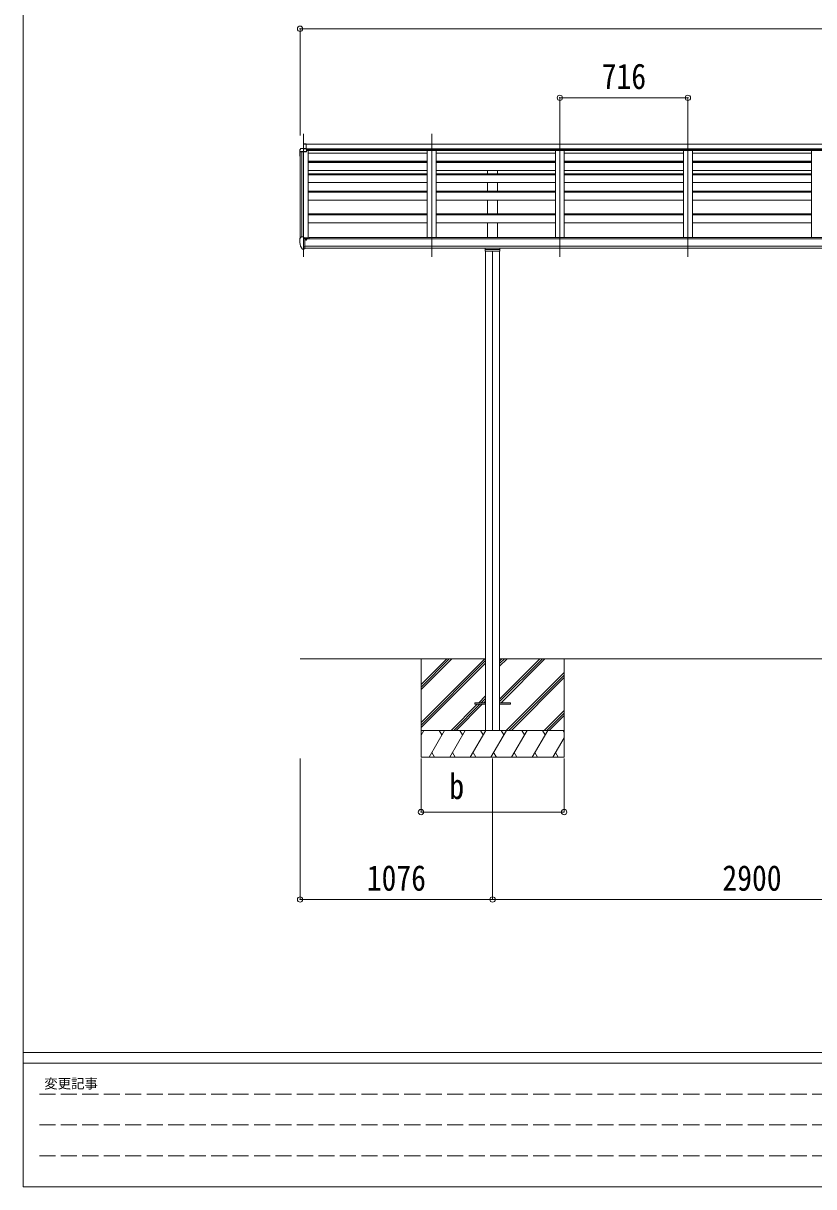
# Model space of a CAD drawing. Units: millimetres at full size. Extents: x -8385 to 8479, y -5853 to 5787.
# Drawn here: x -8385 to -3966, y -5853 to 649 of the extents above; entities that cross this region are included whole.
import ezdxf
from ezdxf.enums import TextEntityAlignment as Align

# ---------------------------------------------------------------- set-up
doc = ezdxf.new("R2010")
doc.units = ezdxf.units.MM
doc.header["$LTSCALE"] = 30
doc.header["$PDMODE"] = 32
doc.header["$PDSIZE"] = 30
doc.linetypes.add('DASHED3', pattern=[4, 3, -1])
for name, color, linetype, lineweight in [('0-0_0', 7, 'Continuous', 9), ('0-1_本体', 4, 'Continuous', 9), ('0-2_部品', 7, 'Continuous', 9), ('0-8_PARTS2', 2, 'Continuous', 9), ('0-A_寸法', 6, 'Continuous', 9), ('F-0_240', 7, 'Continuous', 9)]:
    doc.layers.add(name, color=color, linetype=linetype, lineweight=lineweight)
doc.styles.add('ＭＳ ゴシック', font='')
doc.styles.get('ＭＳ ゴシック').set_extended_font_data('MS Gothic')

msp = doc.modelspace()

# ---------------------------------------------------------------- linework, layer by layer
at = {"layer": '0-0_0'}
for p, q in [((-5801.42, -2902.24), (-6837.92, -2902.24)), ((-6161.92, -2902.24), (-6161.92, -3452.24)), ((-6161.92, -3258.55), (-5805.61, -2902.24)), ((-6161.92, -3046.42), (-6017.74, -2902.24)), ((-6161.92, -3060.56), (-6003.6, -2902.24)), ((-6161.92, -3074.7), (-5989.45, -2902.24)), ((-6161.92, -3272.69), (-5801.42, -2912.2)), ((-2901.42, -2902.24), (-5722.42, -2902.24)), ((-5722.42, -3127.42), (-5497.24, -2902.24)), ((-5722.42, -3141.56), (-5483.1, -2902.24)), ((-5722.42, -2943.57), (-5681.09, -2902.24)), ((-5722.42, -2929.43), (-5695.23, -2902.24)), ((-5722.42, -2915.29), (-5709.37, -2902.24)), ((-5714.46, -3147.74), (-5468.95, -2902.24)), ((-5361.92, -2902.24), (-5361.92, -3452.24)), ((-6161.92, -3286.84), (-5801.42, -2926.34)), ((-5685.11, -3302.24), (-5361.92, -2979.05)), ((-5670.97, -3302.24), (-5361.92, -2993.2)), ((-5656.82, -3302.24), (-5361.92, -3007.34)), ((-5838.97, -3147.74), (-5801.42, -3110.19)), ((-5993.47, -3302.24), (-5847.97, -3156.74)), ((-5979.33, -3302.24), (-5833.83, -3156.74)), ((-5965.19, -3302.24), (-5819.69, -3156.74)), ((-5824.83, -3147.74), (-5801.42, -3124.33)), ((-5810.69, -3147.74), (-5801.42, -3138.47)), ((-5472.97, -3302.24), (-5361.92, -3191.19)), ((-5458.83, -3302.24), (-5361.92, -3205.33)), ((-5444.69, -3302.24), (-5361.92, -3219.47)), ((-5361.92, -3302.24), (-6161.92, -3302.24)), ((-6161.92, -3329.75), (-6146.04, -3302.24)), ((-6117.17, -3452.24), (-6030.57, -3302.24)), ((-6045.57, -3328.22), (-6060.57, -3302.24)), ((-6001.7, -3452.24), (-5915.1, -3302.24)), ((-5930.1, -3328.23), (-5945.1, -3302.24)), ((-5886.23, -3452.24), (-5799.63, -3302.24)), ((-5814.63, -3328.23), (-5829.63, -3302.24)), ((-5770.76, -3452.24), (-5684.16, -3302.24)), ((-5699.16, -3328.22), (-5714.16, -3302.24)), ((-5655.29, -3452.24), (-5568.69, -3302.24)), ((-5583.69, -3328.22), (-5598.69, -3302.24)), ((-5539.82, -3452.24), (-5453.22, -3302.24)), ((-5483.22, -3302.24), (-5468.22, -3328.22)), ((-5367.75, -3302.24), (-5361.92, -3312.34)), ((-5424.35, -3452.24), (-5361.92, -3344.11)), ((-6102.17, -3426.26), (-6087.17, -3452.24)), ((-5986.7, -3426.26), (-5971.7, -3452.24)), ((-5871.23, -3426.26), (-5856.23, -3452.24)), ((-5755.76, -3426.26), (-5740.76, -3452.24)), ((-5640.29, -3426.26), (-5625.29, -3452.24)), ((-5524.82, -3426.26), (-5509.82, -3452.24)), ((-5409.35, -3426.26), (-5394.35, -3452.24)), ((-6161.92, -3452.24), (-5361.92, -3452.24))]:
    msp.add_line(p, q, dxfattribs=at)
at = {"layer": '0-1_本体'}
for p, q in [((-6804.42, -25.85), (-1819.42, -25.85)), ((-6804.42, -52.96), (-1819.42, -52.96)), ((-6801.42, -55.22), (-1822.42, -55.22)), ((-6801.42, -60.87), (-1822.42, -60.87)), ((-6801.42, -61.76), (-1822.42, -61.76)), ((-6792.92, -61.76), (-6792.92, -550.39)), ((-6126.92, -61.76), (-6126.92, -548.73)), ((-6076.92, -61.76), (-6076.92, -548.73)), ((-5410.92, -61.76), (-5410.92, -548.73)), ((-5360.92, -61.76), (-5360.92, -548.73)), ((-4694.92, -61.76), (-4694.92, -548.73)), ((-4644.92, -61.76), (-4644.92, -548.73)), ((-3978.92, -61.76), (-3978.92, -548.73)), ((-6837.92, -551.79), (-6837.92, -69.37)), ((-6828.22, -545.25), (-6828.22, -68.74)), ((-6126.91, -77.22), (-6792.92, -77.22)), ((-6126.91, -121.75), (-6792.92, -121.75)), ((-6126.91, -123.74), (-6792.92, -123.74)), ((-6792.92, -125.92), (-6126.92, -125.92)), ((-6126.92, -128.48), (-6792.92, -128.48)), ((-5410.91, -77.22), (-6076.92, -77.22)), ((-5410.91, -121.75), (-6076.92, -121.75)), ((-5410.91, -123.74), (-6076.92, -123.74)), ((-6076.92, -125.92), (-5410.92, -125.92)), ((-5410.92, -128.48), (-6076.92, -128.48)), ((-5789.42, -125.92), (-5789.42, -123.74)), ((-5734.42, -125.92), (-5734.42, -123.74)), ((-4694.91, -77.22), (-5360.92, -77.22)), ((-4694.91, -121.75), (-5360.92, -121.75)), ((-4694.91, -123.74), (-5360.92, -123.74)), ((-5360.92, -125.92), (-4694.92, -125.92)), ((-4694.92, -128.48), (-5360.92, -128.48)), ((-3978.91, -77.22), (-4644.92, -77.22)), ((-3978.91, -121.75), (-4644.92, -121.75)), ((-3978.91, -123.74), (-4644.92, -123.74)), ((-4644.92, -125.92), (-3978.92, -125.92)), ((-3978.92, -128.48), (-4644.92, -128.48)), ((-6126.92, -173.22), (-6792.92, -173.22)), ((-6792.92, -192.98), (-6126.92, -192.98)), ((-5410.92, -173.22), (-6076.92, -173.22)), ((-6076.92, -192.98), (-5410.92, -192.98)), ((-5789.42, -192.98), (-5789.42, -173.22)), ((-5734.42, -192.98), (-5734.42, -173.22)), ((-4694.92, -173.22), (-5360.92, -173.22)), ((-5360.92, -192.98), (-4694.92, -192.98)), ((-3978.92, -173.22), (-4644.92, -173.22)), ((-4644.92, -192.98), (-3978.92, -192.98)), ((-6792.92, -196.99), (-6126.92, -196.99)), ((-6792.92, -241.43), (-6126.92, -241.43)), ((-6076.92, -196.99), (-5410.92, -196.99)), ((-6076.92, -241.43), (-5410.92, -241.43)), ((-5789.42, -289.41), (-5789.42, -241.43)), ((-5734.42, -289.41), (-5734.42, -241.43)), ((-5360.92, -196.99), (-4694.92, -196.99)), ((-5360.92, -241.43), (-4694.92, -241.43)), ((-4644.92, -196.99), (-3978.92, -196.99)), ((-4644.92, -241.43), (-3978.92, -241.43)), ((-6792.92, -289.41), (-6126.92, -289.41)), ((-6126.92, -294.8), (-6792.92, -294.8)), ((-6076.92, -289.41), (-5410.92, -289.41)), ((-5410.92, -294.8), (-6076.92, -294.8)), ((-5360.92, -289.41), (-4694.92, -289.41)), ((-4694.92, -294.8), (-5360.92, -294.8)), ((-4644.92, -289.41), (-3978.92, -289.41)), ((-3978.92, -294.8), (-4644.92, -294.8)), ((-6792.92, -338.86), (-6126.92, -338.86)), ((-6076.92, -338.86), (-5410.92, -338.86)), ((-5789.42, -414.91), (-5789.42, -338.86)), ((-5734.42, -414.91), (-5734.42, -338.86)), ((-5360.92, -338.86), (-4694.92, -338.86)), ((-4644.92, -338.86), (-3978.92, -338.86)), ((-6792.92, -414.91), (-6126.92, -414.91)), ((-6126.92, -421.71), (-6792.92, -421.71)), ((-6076.92, -414.91), (-5410.92, -414.91)), ((-5410.92, -421.71), (-6076.92, -421.71)), ((-5360.92, -414.91), (-4694.92, -414.91)), ((-4694.92, -421.71), (-5360.92, -421.71)), ((-4644.92, -414.91), (-3978.92, -414.91)), ((-3978.92, -421.71), (-4644.92, -421.71)), ((-6792.92, -465.26), (-6126.92, -465.26)), ((-6076.92, -465.26), (-5410.92, -465.26)), ((-5789.42, -548.73), (-5789.42, -465.26)), ((-5734.42, -548.73), (-5734.42, -465.26)), ((-5360.92, -465.26), (-4694.92, -465.26)), ((-4644.92, -465.26), (-3978.92, -465.26)), ((-6816.42, -550.39), (-6792.91, -550.39)), ((-1812.42, -555.35), (-6811.42, -555.35)), ((-6787.92, -555.35), (-6787.92, -548.65)), ((-1835.92, -548.65), (-6787.92, -548.65)), ((-6811.42, -596.58), (-1812.42, -596.58)), ((-1812.42, -608.43), (-6811.42, -608.35)), ((-5801.42, -625.16), (-5801.42, -3302.24)), ((-5722.42, -625.16), (-5722.42, -3302.24))]:
    msp.add_line(p, q, dxfattribs=at)
msp.add_circle((-6803.94, -560.09), 3, dxfattribs=at)
at = {"layer": '0-2_部品'}
for p, q in [((-6839.92, -71.11), (-6839.92, -60.05)), ((-6833.01, -51.24), (-6837.07, -57.05)), ((-6829.92, -50.67), (-6832.25, -50.82)), ((-6829.92, -50.67), (-6817.92, -50.67)), ((-6816.42, -23.84), (-6817.92, -23.84)), ((-6817.92, -23.84), (-6817.92, -26.23)), ((-6817.92, -52.33), (-6817.92, -26.23)), ((-6804.42, -51.6), (-6817.92, -50.78)), ((-6804.42, -51.81), (-6817.92, -51.06)), ((-6804.42, -53.07), (-6817.92, -52.33)), ((-6817.92, -52.33), (-6801.42, -54.82)), ((-6816.42, -23.84), (-6816.42, -25.55)), ((-6804.42, -24.58), (-6816.42, -23.85)), ((-6816.42, -25.55), (-6816.42, -25.56)), ((-6804.42, -24.58), (-6804.42, -53.07)), ((-6801.42, -68.74), (-6801.42, -54.82)), ((-6838.42, -71.11), (-6838.42, -70.49)), ((-6837.07, -67.49), (-6832.5, -67.24)), ((-6836.99, -68.99), (-6832.42, -68.73)), ((-6832.5, -67.24), (-6801.42, -67.24)), ((-6832.5, -68.74), (-6801.42, -68.74)), ((-6839.92, -554.54), (-6839.92, -555.17)), ((-6833.01, -545.74), (-6837.07, -551.55)), ((-6817.92, -613.67), (-6817.92, -545.17)), ((-6816.42, -546.09), (-6817.92, -546.09)), ((-6811.42, -554.9), (-6817.92, -554.51)), ((-6816.42, -546.09), (-6816.42, -552.26)), ((-6806.94, -560.09), (-6806.42, -560.09)), ((-6806.42, -560.09), (-6806.12, -560.09)), ((-6825.54, -611.86), (-6835.28, -596.48)), ((-6819.42, -613.58), (-6823.12, -613.35)), ((-6819.42, -613.58), (-6817.92, -613.67)), ((-6817.92, -611.47), (-6817.42, -611.47)), ((-6817.42, -611.47), (-6816.92, -610.47)), ((-6811.42, -610.47), (-6816.92, -610.47)), ((-5723.42, -615.9), (-5800.42, -615.9))]:
    msp.add_line(p, q, dxfattribs=at)
at = {"layer": '0-2_部品', "color": 4}
for p, q in [((-5861.92, -3147.74), (-5801.42, -3147.74)), ((-5861.92, -3147.74), (-5861.92, -3156.74)), ((-5801.42, -3156.74), (-5861.92, -3156.74)), ((-5722.42, -3147.74), (-5661.92, -3147.74)), ((-5661.92, -3156.74), (-5722.42, -3156.74)), ((-5661.92, -3147.74), (-5661.92, -3156.74))]:
    msp.add_line(p, q, dxfattribs=at)
at = {"layer": '0-2_部品'}
for points in [[(-6804.42, -25.74), (-6808.02, -25.68), (-6816.42, -25.56)], [(-6817.92, -545.17), (-6829.92, -545.17), (-6832.25, -545.31)], [(-6811.42, -610.47), (-6811.42, -552.26), (-6816.42, -552.26)], [(-6806.12, -558.9), (-6806.12, -560.09), (-6801.42, -560.09)], [(-6801.42, -558.47), (-6801.42, -560.09), (-6800.94, -560.09)], [(-6817.92, -599.78), (-6814.75, -599.37), (-6811.42, -598.94)], [(-5803.42, -608.57), (-5803.42, -625.16), (-5720.42, -625.16), (-5720.42, -608.57)]]:
    msp.add_lwpolyline(points, dxfattribs=at)
for centre, radius, start, end in [((-6836.92, -60.05), 3, 93, 180), ((-6832.19, -51.82), 1, 93.5, 145), ((-6836.92, -70.49), 3, 93, 180), ((-6637.92, -71.11), 202, 180, 188.0693), ((-6836.92, -70.49), 1.5, 93, 180), ((-6637.92, -71.11), 200.5, 180, 184.04721), ((-6836.92, -554.54), 3, 93, 180), ((-6647.42, -555.17), 192.49, 180.0008, 192.1233), ((-6832.19, -546.31), 1, 93.5, 145), ((-6803.92, -560.09), 2.5, 151.64236, 180), ((-6803.92, -560.09), 2.5, 0, 151.64236), ((-6832.69, -594.98), 3, 191.83348, 210), ((-6822.94, -610.36), 3, 210, 266.5)]:
    msp.add_arc(centre, radius, start, end, dxfattribs=at)
msp.add_ellipse((-6774.58, -26.49), major_axis=(-43.33, 0.25), ratio=0.060879, start_param=6.0196548, end_param=6.2835435, dxfattribs=at)
at = {"layer": '0-8_PARTS2', "color": 6}
for p, q in [((-6837.92, 618.37), (-1785.92, 618.37)), ((-5385.92, 232.47), (-4669.92, 232.47))]:
    msp.add_line(p, q, dxfattribs=at)
at = {"layer": '0-8_PARTS2'}
for p, q in [((-6817.92, -655.73), (-6817.92, 31.19)), ((-6101.92, -655.73), (-6101.92, 31.19)), ((-5385.92, -655.73), (-5385.92, 31.19)), ((-4669.92, -655.73), (-4669.92, 31.19)), ((-5761.92, -622.36), (-5761.92, -3305.04))]:
    msp.add_line(p, q, dxfattribs=at)
at = {"layer": '0-A_寸法'}
for p, q in [((-6837.92, 618.37), (-6837.92, 22.28)), ((-5385.92, 232.47), (-5385.92, 22.28)), ((-4669.92, 232.47), (-4669.92, 22.28)), ((-6837.92, -4247.42), (-6837.92, -3460.25)), ((-6161.92, -3758.9), (-6161.92, -3460.25)), ((-5761.92, -4247.42), (-5761.92, -3460.25)), ((-5361.92, -3758.9), (-5361.92, -3460.25)), ((-6161.92, -3758.9), (-5361.92, -3758.9)), ((-6837.92, -4247.42), (-5761.92, -4247.42)), ((-5761.92, -4247.42), (-2861.92, -4247.42))]:
    msp.add_line(p, q, dxfattribs=at)
for p in [(-6837.92, 618.37), (-5385.92, 232.47), (-4669.92, 232.47), (-6161.92, -3758.9), (-5361.92, -3758.9), (-6837.92, -4247.42), (-5761.92, -4247.42)]:
    msp.add_point(p, dxfattribs=at)
at = {"layer": 'F-0_240', "color": 5}
for p, q in [((-8385.45, 5787.34), (-8385.45, -5852.66)), ((-8385.45, -5102.66), (8054.55, -5102.66)), ((-8385.45, -5162.66), (5387.79, -5162.66)), ((-8385.45, -5852.66), (8054.55, -5852.66))]:
    msp.add_line(p, q, dxfattribs=at)
at = {"layer": 'F-0_240', "color": 4, "linetype": 'DASHED3'}
for p, q in [((-8295.46, -5335.16), (-3492.21, -5335.16)), ((-8295.46, -5507.66), (-3492.21, -5507.66)), ((-8295.46, -5680.16), (-3492.21, -5680.16))]:
    msp.add_line(p, q, dxfattribs=at)

# ---------------------------------------------------------------- texts
at = {"layer": '0-A_寸法', "color": 7, "style": 'ＭＳ ゴシック', "width": 0.85}
for s, p in [('716', (-5151.67, 238.47)), ('b', (-6003.17, -3728.9)), ('1076', (-6464.92, -4241.42)), ('2900', (-4476.92, -4241.42))]:
    msp.add_text(s, height=143, dxfattribs=at).set_placement(p, align=Align.BOTTOM_LEFT)
at = {"layer": 'F-0_240', "style": 'ＭＳ ゴシック'}
msp.add_text('変更記事', height=54.99, dxfattribs=at).set_placement((-8268.23, -5320.16), align=Align.BOTTOM_LEFT)

doc.saveas('drawing.dxf')
